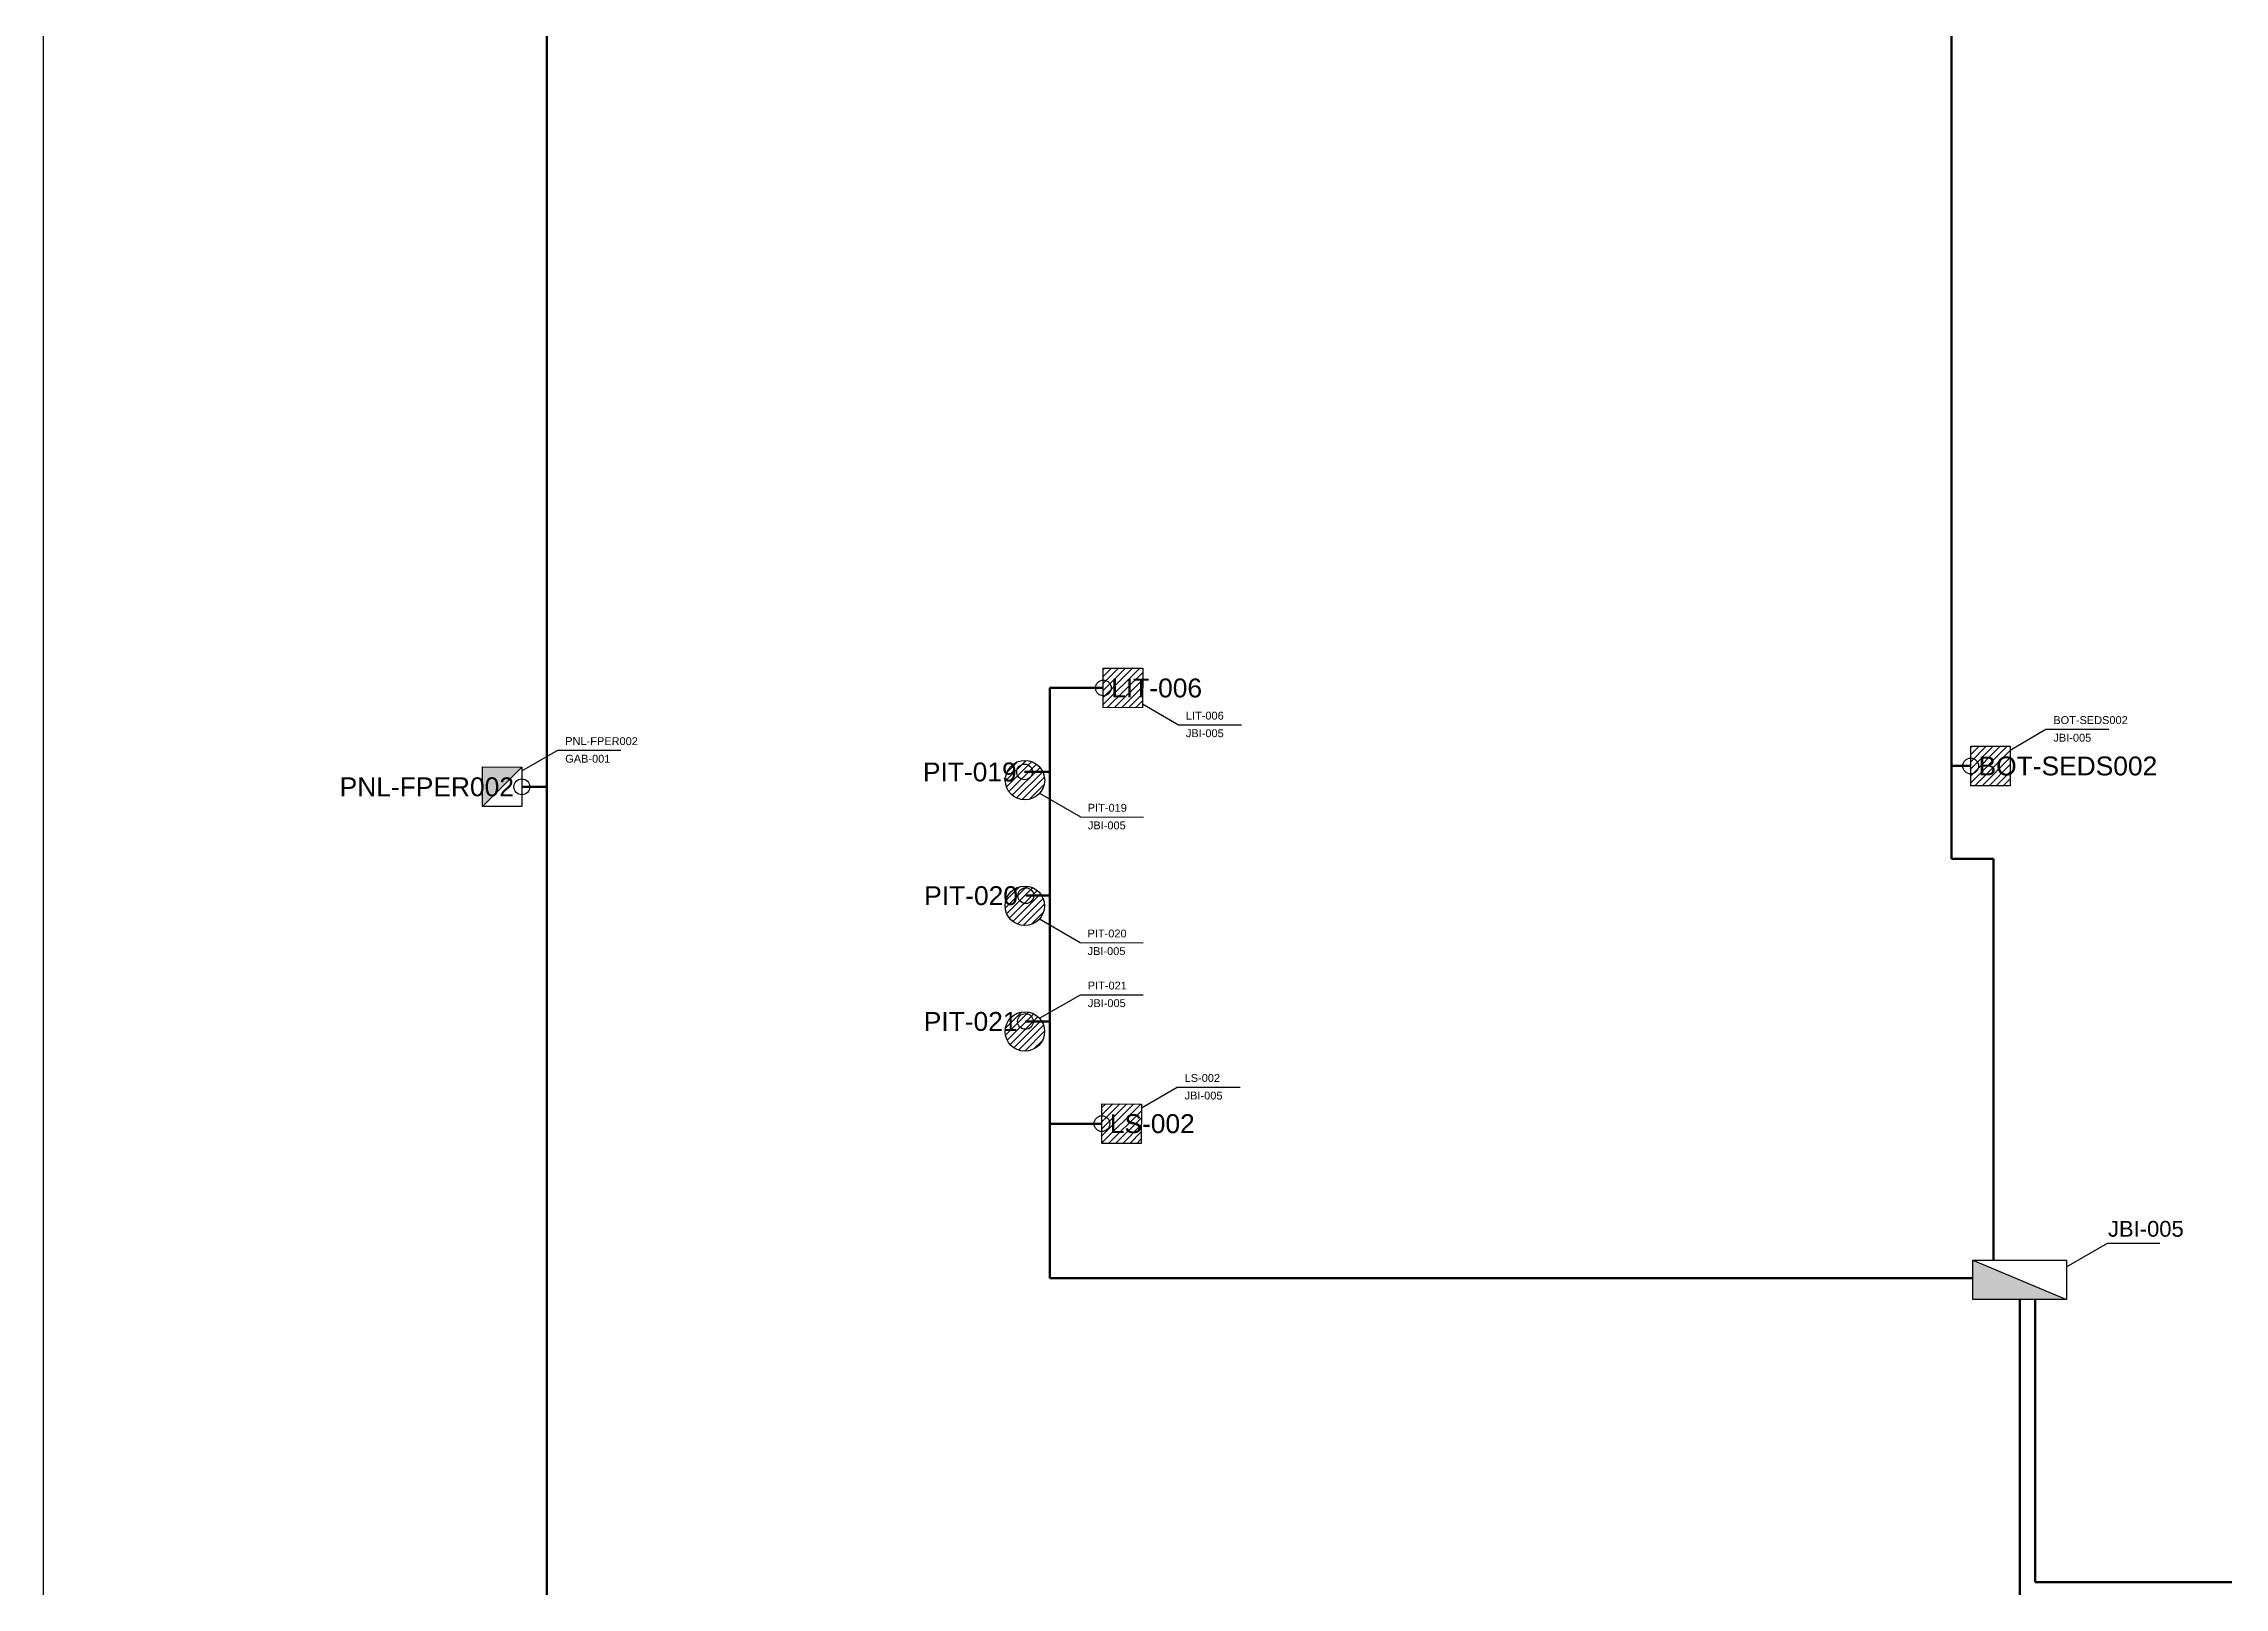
# Model space of a CAD drawing. Header units: metres. Extents: x 0 to 191, y 0 to 87.
# Drawn here: x 111 to 131.8, y 53.55 to 68.27 of the extents above; entities that cross this region are included whole.
import ezdxf
from ezdxf.enums import TextEntityAlignment as Align

# ---------------------------------------------------------------- set-up
doc = ezdxf.new("R2010")
doc.units = ezdxf.units.M
for name, color, linetype, lineweight, true_color in [('CANALIZACIONES', 178, 'Continuous', 25, 0x000000), ('CANALIZACIONES ... ANALOGAS', 5, 'Continuous', 50, 0x0000ff), ('CANALIZACIONES ... DIGITALES', 1, 'Continuous', 50, 0xff0000), ('INST', 5, 'Continuous', 25, 0x0000ff), ('vistas', 178, 'Continuous', 25, 0x000000)]:
    doc.layers.add(name, color=color, linetype=linetype, lineweight=lineweight, true_color=true_color)
doc.styles.add('textstyle122', font='')
doc.styles.add('textstyle123', font='')
doc.styles.add('textstyle128', font='')
doc.styles.add('textstyle129', font='')
doc.styles.add('textstyle130', font='')
doc.styles.add('textstyle131', font='')
doc.styles.add('textstyle132', font='')
doc.styles.add('textstyle133', font='')
doc.styles.add('textstyle134', font='')
doc.styles.add('textstyle135', font='')
doc.styles.add('textstyle136', font='')
doc.styles.add('textstyle137', font='')
doc.styles.add('textstyle138', font='')
doc.styles.add('textstyle139', font='')
doc.styles.add('textstyle254', font='')
doc.styles.add('textstyle255', font='')
doc.styles.add('textstyle258', font='')
doc.styles.add('textstyle259', font='')
doc.styles.add('textstyle260', font='')
doc.styles.add('textstyle261', font='')
doc.styles.add('textstyle262', font='')
doc.styles.add('textstyle263', font='')
doc.styles.add('textstyle264', font='')
doc.styles.add('textstyle265', font='')
doc.styles.add('textstyle448', font='')
doc.styles.add('textstyle465', font='')
doc.styles.add('textstyle466', font='')
doc.styles.add('textstyle467', font='')
doc.styles.add('textstyle468', font='')
doc.styles.add('textstyle541', font='')
doc.styles.add('textstyle543', font='')
doc.styles.add('textstyle544', font='')
doc.styles.add('textstyle545', font='')
doc.styles.add('textstyle546', font='')
doc.styles.add('textstyle547', font='')
doc.styles.add('textstyle549', font='')
doc.styles.get('textstyle122').set_extended_font_data('Liberation Sans')
doc.styles.get('textstyle123').set_extended_font_data('Liberation Sans')
doc.styles.get('textstyle128').set_extended_font_data('Liberation Sans')
doc.styles.get('textstyle129').set_extended_font_data('Liberation Sans')
doc.styles.get('textstyle130').set_extended_font_data('Liberation Sans')
doc.styles.get('textstyle131').set_extended_font_data('Liberation Sans')
doc.styles.get('textstyle132').set_extended_font_data('Liberation Sans')
doc.styles.get('textstyle133').set_extended_font_data('Liberation Sans')
doc.styles.get('textstyle134').set_extended_font_data('Liberation Sans')
doc.styles.get('textstyle135').set_extended_font_data('Liberation Sans')
doc.styles.get('textstyle136').set_extended_font_data('Liberation Sans')
doc.styles.get('textstyle137').set_extended_font_data('Liberation Sans')
doc.styles.get('textstyle138').set_extended_font_data('Liberation Sans')
doc.styles.get('textstyle139').set_extended_font_data('Liberation Sans')
doc.styles.get('textstyle254').set_extended_font_data('Liberation Sans')
doc.styles.get('textstyle255').set_extended_font_data('Liberation Sans')
doc.styles.get('textstyle258').set_extended_font_data('Liberation Sans')
doc.styles.get('textstyle259').set_extended_font_data('Liberation Sans')
doc.styles.get('textstyle260').set_extended_font_data('Liberation Sans')
doc.styles.get('textstyle261').set_extended_font_data('Liberation Sans')
doc.styles.get('textstyle262').set_extended_font_data('Liberation Sans')
doc.styles.get('textstyle263').set_extended_font_data('Liberation Sans')
doc.styles.get('textstyle264').set_extended_font_data('Liberation Sans')
doc.styles.get('textstyle265').set_extended_font_data('Liberation Sans')
doc.styles.get('textstyle448').set_extended_font_data('Liberation Sans')
doc.styles.get('textstyle465').set_extended_font_data('Liberation Sans')
doc.styles.get('textstyle466').set_extended_font_data('Liberation Sans')
doc.styles.get('textstyle467').set_extended_font_data('Liberation Sans')
doc.styles.get('textstyle468').set_extended_font_data('Liberation Sans')
doc.styles.get('textstyle541').set_extended_font_data('Liberation Sans')
doc.styles.get('textstyle543').set_extended_font_data('Liberation Sans')
doc.styles.get('textstyle544').set_extended_font_data('Liberation Sans')
doc.styles.get('textstyle545').set_extended_font_data('Liberation Sans')
doc.styles.get('textstyle546').set_extended_font_data('Liberation Sans')
doc.styles.get('textstyle547').set_extended_font_data('Liberation Sans')
doc.styles.get('textstyle549').set_extended_font_data('Liberation Sans')

# ---------------------------------------------------------------- blocks, each defined once
blk = doc.blocks.new('disp')
at = {"layer": 'INST', "transparency": 33554687}
blk.add_hatch(color=256, dxfattribs=at).paths.add_polyline_path([(-0.188, -0.188), (0.188, 0.188), (-0.188, 0.188)], flags=0)
at = {"layer": 'INST'}
for p, q in [((0.188, 0.152), (0.53, 0.35)), ((0.53, 0.35), (1.13, 0.35)), ((-0.188, 0.188), (0.188, 0.188)), ((-0.188, -0.188), (-0.188, 0.188)), ((-0.188, -0.188), (0.188, 0.188)), ((0.188, 0.188), (0.188, -0.188)), ((0.188, -0.188), (-0.188, -0.188))]:
    blk.add_line(p, q, dxfattribs=at)
for tag, p, style in [('Tag_inst', (0.6, 0.4), 'textstyle122'), ('Inst_EL', (0.601, 0.232), 'textstyle123')]:
    blk.add_attdef(tag, p, '', height=0.075, dxfattribs=dict(at, style=style))
blk = doc.blocks.new('Inst_Elec_lin1')
at = {"layer": 'INST', "transparency": 33554687}
h = blk.add_hatch(dxfattribs=at)
h.set_pattern_fill('ANSI31', color=256, scale=0.015, style=0, pattern_type=0)
edge = h.paths.add_edge_path(flags=0)
edge.add_arc((0, 0), 0.188, 0, 360)
at = {"layer": 'INST'}
for p, q in [((0.14, -0.125), (0.53, -0.35)), ((0.53, -0.35), (1.13, -0.35))]:
    blk.add_line(p, q, dxfattribs=at)
blk.add_circle((0, 0), 0.188, dxfattribs=at)
for tag, p, style in [('Tag_inst', (0.6, -0.3), 'textstyle130'), ('Inst_EL', (0.601, -0.468), 'textstyle131')]:
    blk.add_attdef(tag, p, '', height=0.075, dxfattribs=dict(at, style=style))
blk = doc.blocks.new('Inst_Elec_sop')
at = {"layer": 'INST', "transparency": 33554687}
h = blk.add_hatch(dxfattribs=at)
h.set_pattern_fill('ANSI31', color=256, scale=0.015, style=0, pattern_type=0)
h.paths.add_polyline_path([(-0.188, -0.188), (-0.188, 0.188), (0.188, 0.188), (0.188, -0.188)], flags=0)
at = {"layer": 'INST'}
for p, q in [((0.188, 0.152), (0.53, 0.35)), ((0.53, 0.35), (1.13, 0.35)), ((-0.188, 0.188), (0.188, 0.188)), ((-0.188, -0.188), (-0.188, 0.188)), ((0.188, 0.188), (0.188, -0.188)), ((0.188, -0.188), (-0.188, -0.188))]:
    blk.add_line(p, q, dxfattribs=at)
for tag, p, style in [('Tag_inst', (0.6, 0.4), 'textstyle132'), ('Inst_EL', (0.601, 0.232), 'textstyle133')]:
    blk.add_attdef(tag, p, '', height=0.075, dxfattribs=dict(at, style=style))
blk = doc.blocks.new('Inst_Elec_sop1')
at = {"layer": 'INST', "transparency": 33554687}
h = blk.add_hatch(dxfattribs=at)
h.set_pattern_fill('ANSI31', color=256, scale=0.015, style=0, pattern_type=0)
h.paths.add_polyline_path([(-0.188, -0.188), (-0.188, 0.188), (0.188, 0.188), (0.188, -0.188)], flags=0)
at = {"layer": 'INST'}
for p, q in [((-0.188, 0.188), (0.188, 0.188)), ((-0.188, -0.188), (-0.188, 0.188)), ((0.188, 0.188), (0.188, -0.188)), ((0.188, -0.188), (-0.188, -0.188)), ((0.188, -0.152), (0.53, -0.35)), ((0.53, -0.35), (1.13, -0.35))]:
    blk.add_line(p, q, dxfattribs=at)
for tag, p, style in [('Tag_inst', (0.6, -0.3), 'textstyle134'), ('Inst_EL', (0.601, -0.468), 'textstyle135')]:
    blk.add_attdef(tag, p, '', height=0.075, dxfattribs=dict(at, style=style))
blk = doc.blocks.new('JB1')
at = {"layer": 'CANALIZACIONES', "transparency": 33554687}
blk.add_hatch(color=256, dxfattribs=at).paths.add_polyline_path([(0, 0.375), (0.893, 0), (0, 0)], flags=0)
at = {"layer": 'CANALIZACIONES'}
for p, q in [((0.893, 0.314), (1.283, 0.539)), ((1.283, 0.539), (1.783, 0.539)), ((0, 0.375), (0.893, 0.375)), ((0, 0), (0, 0.375)), ((0, 0.375), (0.893, 0)), ((0.893, 0.375), (0.893, 0)), ((0.893, 0), (0, 0))]:
    blk.add_line(p, q, dxfattribs=at)
for tag, p, style in [('Tag Caja', (1.289, 0.6), 'textstyle136'), ('El Caja', (1.289, 0.321), 'textstyle137')]:
    blk.add_attdef(tag, p, '', height=0.15, dxfattribs=dict(at, style=style))
blk = doc.blocks.new('Inst_Elec_lin')
at = {"layer": 'INST', "transparency": 33554687}
h = blk.add_hatch(dxfattribs=at)
h.set_pattern_fill('ANSI31', color=256, scale=0.015, style=0, pattern_type=0)
edge = h.paths.add_edge_path(flags=0)
edge.add_arc((0, 0), 0.188, 0, 360)
at = {"layer": 'INST'}
for p, q in [((0.14, 0.125), (0.53, 0.35)), ((0.53, 0.35), (1.13, 0.35))]:
    blk.add_line(p, q, dxfattribs=at)
blk.add_circle((0, 0), 0.188, dxfattribs=at)
for tag, p, style in [('Tag_inst', (0.6, 0.4), 'textstyle128'), ('Inst_EL', (0.601, 0.232), 'textstyle129')]:
    blk.add_attdef(tag, p, '', height=0.075, dxfattribs=dict(at, style=style))
blk = doc.blocks.new('NODO1')
at = {"layer": 'CANALIZACIONES'}
blk.add_circle((0, 0), 0.05, dxfattribs=at)
at = {"layer": 'CANALIZACIONES', "style": 'textstyle138'}
blk.add_attdef('dest', text='', height=0.12, dxfattribs=at).set_placement((0.05, 0), align=Align.MIDDLE_LEFT)
blk = doc.blocks.new('NODO2')
at = {"layer": 'CANALIZACIONES'}
blk.add_circle((0, 0), 0.05, dxfattribs=at)
at = {"layer": 'CANALIZACIONES', "style": 'textstyle139'}
blk.add_attdef('dest', text='', height=0.12, dxfattribs=at).set_placement((-0.05, 0), align=Align.MIDDLE_RIGHT)

msp = doc.modelspace()

# ---------------------------------------------------------------- linework, layer by layer
at = {"layer": 'CANALIZACIONES ... ANALOGAS'}
for p, q in [((121.11, 62.129, 3.67), (120.6, 62.129)), ((120.6, 62.129), (120.6, 56.5)), ((120.358, 61.328), (120.6, 61.328)), ((120.37, 60.148), (120.6, 60.148)), ((120.366, 58.948), (120.6, 58.948)), ((121.096, 57.973, 3.67), (120.6, 57.973)), ((120.6, 56.5), (129.405, 56.5)), ((130, 53.6), (130, 56.295)), ((147.2, 53.6), (130, 53.6))]:
    msp.add_line(p, q, dxfattribs=at)
at = {"layer": 'CANALIZACIONES ... DIGITALES'}
for p, q in [((115.8, 81.602), (115.8, 41.641)), ((129.2, 77.2), (129.2, 61.385)), ((129.384, 61.385, 3.67), (129.2, 61.385)), ((129.2, 61.385), (129.2, 60.5)), ((115.562, 61.186, 3.67), (115.8, 61.186)), ((129.2, 60.5), (129.6, 60.5)), ((129.6, 60.5), (129.6, 56.67)), ((129.852, 56.295), (129.852, 43.331))]:
    msp.add_line(p, q, dxfattribs=at)
at = {"layer": 'vistas', "color": 16, "ltscale": 0.0001, "true_color": 0x800000}
msp.add_lwpolyline([(111, 83), (151, 83), (151, 53), (111, 53), (111, 83)], dxfattribs=at)

# ---------------------------------------------------------------- block references
at = {"layer": 'CANALIZACIONES'}
ref = msp.add_blockref('NODO1', (121.11, 62.129, 3.67), dxfattribs=dict(at, xscale=1.5, yscale=1.5))
ref.add_attrib('dest', 'LIT-006', dxfattribs={"height": 0.18, "style": 'textstyle544'}).set_placement((121.185, 62.129, 3.67), align=Align.MIDDLE_LEFT)
ref = msp.add_blockref('NODO2', (120.358, 61.328), dxfattribs=dict(at, xscale=1.5, yscale=1.5))
ref.add_attrib('dest', 'PIT-019', dxfattribs={"height": 0.18, "style": 'textstyle545'}).set_placement((120.283, 61.328), align=Align.MIDDLE_RIGHT)
ref = msp.add_blockref('NODO1', (129.384, 61.385, 3.67), dxfattribs=dict(at, xscale=1.5, yscale=1.5))
ref.add_attrib('dest', 'BOT-SEDS002', dxfattribs={"height": 0.18, "style": 'textstyle541'}).set_placement((129.459, 61.385, 3.67), align=Align.MIDDLE_LEFT)
ref = msp.add_blockref('NODO2', (115.562, 61.186, 3.67), dxfattribs=dict(at, xscale=1.5, yscale=1.5))
ref.add_attrib('dest', 'PNL-FPER002', dxfattribs={"height": 0.18, "style": 'textstyle549'}).set_placement((115.487, 61.186, 3.67), align=Align.MIDDLE_RIGHT)
ref = msp.add_blockref('NODO2', (120.37, 60.148), dxfattribs=dict(at, xscale=1.5, yscale=1.5))
ref.add_attrib('dest', 'PIT-020', dxfattribs={"height": 0.18, "style": 'textstyle546'}).set_placement((120.295, 60.148), align=Align.MIDDLE_RIGHT)
ref = msp.add_blockref('NODO2', (120.366, 58.948), dxfattribs=dict(at, xscale=1.5, yscale=1.5))
ref.add_attrib('dest', 'PIT-021', dxfattribs={"height": 0.18, "style": 'textstyle547'}).set_placement((120.291, 58.948), align=Align.MIDDLE_RIGHT)
ref = msp.add_blockref('NODO1', (121.096, 57.973, 3.67), dxfattribs=dict(at, xscale=1.5, yscale=1.5))
ref.add_attrib('dest', 'LS-002', dxfattribs={"height": 0.18, "style": 'textstyle543'}).set_placement((121.171, 57.973, 3.67), align=Align.MIDDLE_LEFT)
ref = msp.add_blockref('JB1', (129.405, 56.295), dxfattribs=at)
ref.add_attrib('Tag Caja', 'JBI-005', (130.694, 56.895), dxfattribs={"height": 0.15, "style": 'textstyle448'})
at = {"layer": 'CANALIZACIONES ... ANALOGAS'}
ref = msp.add_blockref('Inst_Elec_sop', (129.572, 61.385, 3.67), dxfattribs=at)
ref.add_attrib('Tag_inst', 'BOT-SEDS002', (130.172, 61.785, 3.67), dxfattribs={"layer": 'INST', "height": 0.075, "style": 'textstyle467'})
ref.add_attrib('Inst_EL', 'JBI-005', (130.173, 61.617, 3.67), dxfattribs={"layer": 'INST', "height": 0.075, "style": 'textstyle468'})
ref = msp.add_blockref('Inst_Elec_lin', (120.361, 58.853), dxfattribs=at)
ref.add_attrib('Tag_inst', 'PIT-021', (120.961, 59.253), dxfattribs={"layer": 'INST', "height": 0.075, "style": 'textstyle465'})
ref.add_attrib('Inst_EL', 'JBI-005', (120.962, 59.085), dxfattribs={"layer": 'INST', "height": 0.075, "style": 'textstyle466'})
at = {"layer": 'INST'}
ref = msp.add_blockref('Inst_Elec_sop1', (121.297, 62.129, 3.67), dxfattribs=dict(at, rotation=359.8934955871075))
ref.add_attrib('Tag_inst', 'LIT-006', (121.897, 61.828, 3.67), dxfattribs={"height": 0.075, "rotation": 359.8935, "style": 'textstyle264'})
ref.add_attrib('Inst_EL', 'JBI-005', (121.897, 61.66, 3.67), dxfattribs={"height": 0.075, "rotation": 359.8935, "style": 'textstyle265'})
ref = msp.add_blockref('disp', (115.375, 61.187, 3.67), dxfattribs=dict(at, rotation=359.8934955871075))
ref.add_attrib('Tag_inst', 'PNL-FPER002', (115.976, 61.585, 3.67), dxfattribs={"height": 0.075, "rotation": 359.8935, "style": 'textstyle254'})
ref.add_attrib('Inst_EL', 'GAB-001', (115.976, 61.417, 3.67), dxfattribs={"height": 0.075, "rotation": 359.8935, "style": 'textstyle255'})
ref = msp.add_blockref('Inst_Elec_lin1', (120.362, 61.25, 3.67), dxfattribs=dict(at, rotation=359.8934955871075))
ref.add_attrib('Tag_inst', 'PIT-019', (120.961, 60.949, 3.67), dxfattribs={"height": 0.075, "rotation": 359.8935, "style": 'textstyle258'})
ref.add_attrib('Inst_EL', 'JBI-005', (120.962, 60.781, 3.67), dxfattribs={"height": 0.075, "rotation": 359.8935, "style": 'textstyle259'})
ref = msp.add_blockref('Inst_Elec_lin1', (120.36, 60.051, 3.67), dxfattribs=dict(at, rotation=359.8934955871075))
ref.add_attrib('Tag_inst', 'PIT-020', (120.959, 59.75, 3.67), dxfattribs={"height": 0.075, "rotation": 359.8935, "style": 'textstyle260'})
ref.add_attrib('Inst_EL', 'JBI-005', (120.959, 59.582, 3.67), dxfattribs={"height": 0.075, "rotation": 359.8935, "style": 'textstyle261'})
ref = msp.add_blockref('Inst_Elec_sop', (121.284, 57.973, 3.67), dxfattribs=dict(at, rotation=359.8934955871075))
ref.add_attrib('Tag_inst', 'LS-002', (121.885, 58.372, 3.67), dxfattribs={"height": 0.075, "rotation": 359.8935, "style": 'textstyle262'})
ref.add_attrib('Inst_EL', 'JBI-005', (121.885, 58.204, 3.67), dxfattribs={"height": 0.075, "rotation": 359.8935, "style": 'textstyle263'})

doc.saveas('drawing.dxf')
